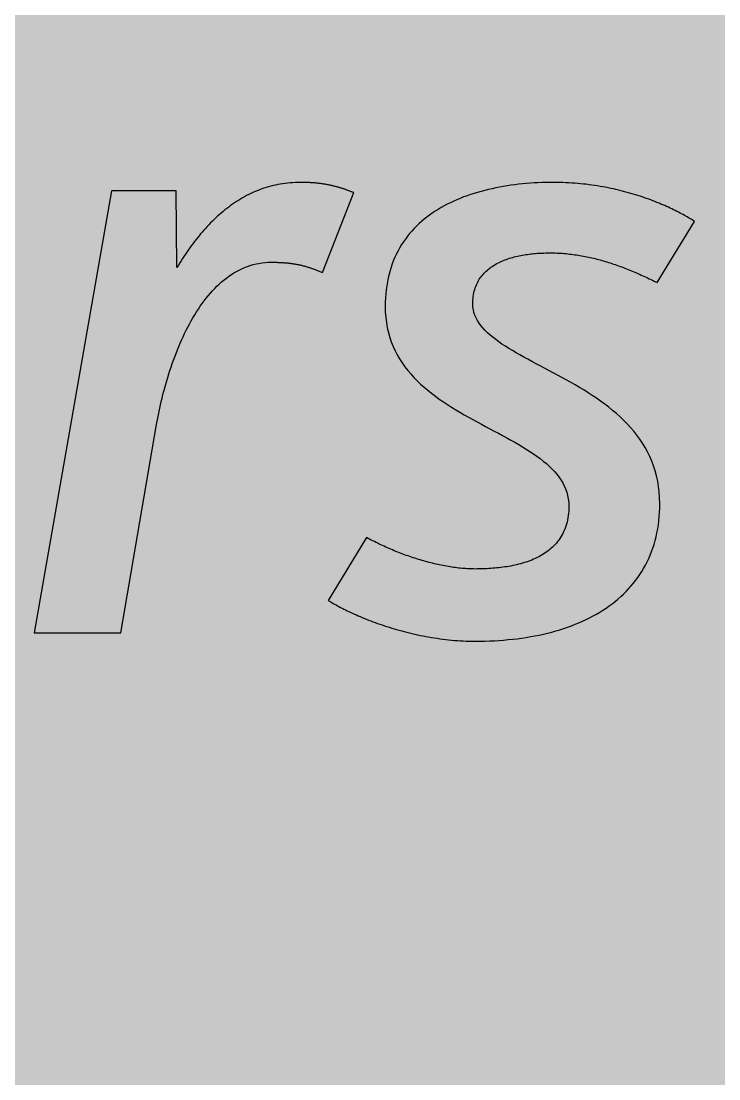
# Model space of a CAD drawing. Header units: millimetres. Extents: x 0 to 212, y 0 to 159.
# Drawn here: x 136.41 to 165.36, y 89.13 to 133.04 of the extents above; entities that cross this region are included whole.
import ezdxf

# ---------------------------------------------------------------- set-up
doc = ezdxf.new("R2010")
doc.units = ezdxf.units.MM

msp = doc.modelspace()

# ---------------------------------------------------------------- hatches: boundary and pattern name
for color, points in [(254, [(14.1633, 0.0536), (13.9878, 0.0533), (13.8125, 0.0559), (13.6373, 0.061), (13.462, 0.0686), (13.2893, 0.0787), (13.114, 0.0914), (12.9413, 0.1041), (12.7686, 0.1219), (12.5959, 0.1397), (12.4231, 0.16), (12.2504, 0.1829), (12.0777, 0.2057), (11.9075, 0.2337), (11.7373, 0.2616), (11.5672, 0.2921), (11.397, 0.3251), (11.2268, 0.3607), (11.0592, 0.3988), (10.8915, 0.4369), (10.7239, 0.4775), (10.5562, 0.5207), (10.3886, 0.5664), (10.2235, 0.6121), (10.0584, 0.6629), (9.8933, 0.7137), (9.7307, 0.7671), (9.5682, 0.8204), (9.4056, 0.8788), (9.2431, 0.9373), (9.083, 0.9982), (8.923, 1.0617), (8.763, 1.1252), (8.6055, 1.1938), (8.4455, 1.2624), (8.2906, 1.331), (8.1331, 1.4046), (7.9781, 1.4783), (7.8232, 1.5545), (7.6708, 1.6332), (7.5184, 1.7145), (7.366, 1.7958), (7.2161, 1.8796), (7.0663, 1.966), (6.919, 2.0523), (6.7716, 2.1438), (6.6243, 2.2352), (6.4795, 2.3266), (6.3348, 2.4232), (6.19, 2.5197), (6.0477, 2.6187), (5.908, 2.7178), (5.7683, 2.8194), (5.6286, 2.9235), (5.4915, 3.0302), (5.3543, 3.1369), (5.2197, 3.2461), (5.0851, 3.3579), (4.953, 3.4722), (4.8209, 3.5865), (4.6914, 3.7033), (4.5644, 3.8202), (4.4348, 3.9395), (4.3104, 4.0615), (4.1859, 4.1859), (4.0615, 4.3104), (3.9395, 4.4348), (3.8202, 4.5618), (3.7033, 4.6914), (3.5865, 4.8209), (3.4722, 4.953), (3.3579, 5.0851), (3.2487, 5.2197), (3.1369, 5.3543), (3.0302, 5.4915), (2.9235, 5.6286), (2.8194, 5.7683), (2.7178, 5.908), (2.6187, 6.0477), (2.5197, 6.19), (2.4232, 6.3348), (2.3266, 6.477), (2.2352, 6.6243), (2.1438, 6.7691), (2.0523, 6.919), (1.966, 7.0663), (1.8796, 7.2161), (1.7958, 7.366), (1.7145, 7.5184), (1.6332, 7.6708), (1.5545, 7.8232), (1.4783, 7.9781), (1.4046, 8.1331), (1.331, 8.2906), (1.2598, 8.4455), (1.1913, 8.603), (1.1252, 8.763), (1.0592, 8.923), (0.9982, 9.083), (0.9373, 9.2431), (0.8763, 9.4056), (0.8204, 9.5682), (0.7645, 9.7307), (0.7112, 9.8933), (0.6604, 10.0584), (0.6121, 10.2235), (0.5639, 10.3911), (0.5207, 10.5562), (0.4775, 10.7239), (0.4343, 10.8915), (0.3962, 11.0592), (0.3607, 11.2268), (0.3251, 11.397), (0.2921, 11.5672), (0.2616, 11.7373), (0.2311, 11.9075), (0.2057, 12.0802), (0.1803, 12.2504), (0.1575, 12.4231), (0.1372, 12.5959), (0.1194, 12.7686), (0.1041, 12.9413), (0.0889, 13.1166), (0.0787, 13.2893), (0.0686, 13.4645), (0.061, 13.6373), (0.0559, 13.8125), (0.0508, 13.9878), (0.0508, 14.163), (0.0522, 144.6925), (0.0508, 144.8664), (0.0559, 145.0416), (0.061, 145.2169), (0.0686, 145.3896), (0.0787, 145.5649), (0.0889, 145.7376), (0.1041, 145.9128), (0.1194, 146.0856), (0.1372, 146.2583), (0.1575, 146.431), (0.1803, 146.6037), (0.2057, 146.7739), (0.2311, 146.9466), (0.2616, 147.1168), (0.2921, 147.287), (0.3251, 147.4572), (0.3607, 147.6248), (0.3962, 147.795), (0.4343, 147.9626), (0.4775, 148.1303), (0.5207, 148.2979), (0.5639, 148.463), (0.6121, 148.6281), (0.6604, 148.7932), (0.7112, 148.9583), (0.7645, 149.1234), (0.8204, 149.286), (0.8763, 149.4485), (0.9373, 149.6111), (0.9982, 149.7711), (1.0592, 149.9311), (1.1252, 150.0911), (1.1913, 150.2486), (1.2598, 150.4061), (1.331, 150.5636), (1.4046, 150.7185), (1.4783, 150.876), (1.5545, 151.0284), (1.6332, 151.1833), (1.7145, 151.3357), (1.7958, 151.4856), (1.8796, 151.638), (1.966, 151.7879), (2.0523, 151.9352), (2.1438, 152.0825), (2.2352, 152.2298), (2.3266, 152.3746), (2.4232, 152.5194), (2.5197, 152.6616), (2.6187, 152.8039), (2.7178, 152.9461), (2.8194, 153.0858), (2.9235, 153.2255), (3.0302, 153.3627), (3.1369, 153.4973), (3.2487, 153.6344), (3.3579, 153.7665), (3.4722, 153.8986), (3.5865, 154.0307), (3.7033, 154.1602), (3.8202, 154.2898), (3.9395, 154.4168), (4.0615, 154.5438), (4.1859, 154.6682), (4.3104, 154.7901), (4.4348, 154.9121), (4.5644, 155.034), (4.6914, 155.1508), (4.8209, 155.2677), (4.953, 155.382), (5.0851, 155.4937), (5.2197, 155.6055), (5.3543, 155.7147), (5.4915, 155.8239), (5.6286, 155.9281), (5.7683, 156.0322), (5.908, 156.1338), (6.0477, 156.2354), (6.19, 156.3345), (6.3348, 156.431), (6.4795, 156.525), (6.6243, 156.6189), (6.7716, 156.7104), (6.919, 156.7993), (7.0663, 156.8882), (7.2161, 156.9745), (7.366, 157.0584), (7.5184, 157.1396), (7.6708, 157.2209), (7.8232, 157.2971), (7.9781, 157.3733), (8.1331, 157.4495), (8.2906, 157.5206), (8.4455, 157.5918), (8.6055, 157.6603), (8.763, 157.7289), (8.923, 157.7924), (9.083, 157.8559), (9.2431, 157.9169), (9.4056, 157.9753), (9.5682, 158.0337), (9.7307, 158.0871), (9.8933, 158.1404), (10.0584, 158.1912), (10.2235, 158.242), (10.3886, 158.2877), (10.5562, 158.3334), (10.7239, 158.3766), (10.8915, 158.4173), (11.0592, 158.4579), (11.2268, 158.4935), (11.397, 158.529), (11.5672, 158.562), (11.7373, 158.5925), (11.9075, 158.6205), (12.0777, 158.6484), (12.2504, 158.6713), (12.4231, 158.6941), (12.5959, 158.7144), (12.7686, 158.7322), (12.9413, 158.75), (13.114, 158.7627), (13.2893, 158.7754), (13.462, 158.7856), (13.6373, 158.7932), (13.8125, 158.7983), (13.9878, 158.8008), (14.163, 158.8033), (197.6078, 158.8036), (197.7822, 158.8008), (197.9574, 158.7983), (198.1327, 158.7932), (198.3054, 158.7856), (198.4807, 158.7754), (198.6534, 158.7627), (198.8287, 158.75), (199.0014, 158.7322), (199.1741, 158.7144), (199.3468, 158.6941), (199.5195, 158.6713), (199.6897, 158.6484), (199.8624, 158.6205), (200.0326, 158.5925), (200.2028, 158.562), (200.373, 158.529), (200.5432, 158.4935), (200.7108, 158.4579), (200.8784, 158.4173), (201.0461, 158.3766), (201.2137, 158.3334), (201.3788, 158.2877), (201.5465, 158.242), (201.7116, 158.1912), (201.8767, 158.1404), (202.0392, 158.0871), (202.2018, 158.0337), (202.3643, 157.9753), (202.5269, 157.9169), (202.6869, 157.8559), (202.8469, 157.7924), (203.007, 157.7289), (203.167, 157.6603), (203.3245, 157.5918), (203.4794, 157.5206), (203.6369, 157.4495), (203.7918, 157.3733), (203.9468, 157.2971), (204.0992, 157.2209), (204.2516, 157.1396), (204.404, 157.0584), (204.5538, 156.9745), (204.7037, 156.8882), (204.8535, 156.7993), (205.0009, 156.7104), (205.1456, 156.6189), (205.293, 156.525), (205.4352, 156.431), (205.58, 156.3345), (205.7222, 156.2354), (205.8619, 156.1338), (206.0016, 156.0322), (206.1413, 155.9281), (206.2785, 155.8239), (206.4156, 155.7147), (206.5503, 155.6055), (206.6849, 155.4937), (206.817, 155.382), (206.949, 155.2677), (207.0786, 155.1508), (207.2081, 155.034), (207.3351, 154.9121), (207.4596, 154.7901), (207.584, 154.6682), (207.7085, 154.5438), (207.8304, 154.4168), (207.9498, 154.2898), (208.0666, 154.1602), (208.1835, 154.0307), (208.2978, 153.8986), (208.4121, 153.7665), (208.5238, 153.6344), (208.6331, 153.4973), (208.7397, 153.3627), (208.8464, 153.2255), (208.9506, 153.0858), (209.0522, 152.9461), (209.1512, 152.8039), (209.2503, 152.6616), (209.3468, 152.5194), (209.4433, 152.3746), (209.5348, 152.2298), (209.6262, 152.0825), (209.7176, 151.9352), (209.804, 151.7879), (209.8904, 151.638), (209.9742, 151.4856), (210.0555, 151.3357), (210.1367, 151.1833), (210.2155, 151.0284), (210.2917, 150.876), (210.3653, 150.7185), (210.439, 150.5636), (210.5076, 150.4061), (210.5762, 150.2486), (210.6447, 150.0911), (210.7082, 149.9311), (210.7717, 149.7711), (210.8327, 149.6111), (210.8911, 149.4485), (210.9495, 149.286), (211.0029, 149.1234), (211.0562, 148.9583), (211.107, 148.7932), (211.1578, 148.6281), (211.2035, 148.463), (211.2493, 148.2979), (211.2924, 148.1303), (211.3331, 147.9626), (211.3712, 147.795), (211.4093, 147.6248), (211.4448, 147.4572), (211.4779, 147.287), (211.5083, 147.1168), (211.5363, 146.9466), (211.5642, 146.7739), (211.5871, 146.6037), (211.6099, 146.431), (211.6303, 146.2583), (211.648, 146.0856), (211.6658, 145.9128), (211.6785, 145.7376), (211.6912, 145.5649), (211.7014, 145.3896), (211.709, 145.2169), (211.7141, 145.0416), (211.7166, 144.8664), (211.7166, 144.6911), (211.7189, 14.1647), (211.7166, 13.9878), (211.7141, 13.8125), (211.709, 13.6373), (211.7014, 13.4645), (211.6912, 13.2893), (211.6785, 13.1166), (211.6658, 12.9413), (211.648, 12.7686), (211.6303, 12.5959), (211.6099, 12.4231), (211.5871, 12.2504), (211.5642, 12.0802), (211.5363, 11.9075), (211.5083, 11.7373), (211.4779, 11.5672), (211.4448, 11.397), (211.4093, 11.2268), (211.3712, 11.0592), (211.3331, 10.8915), (211.2924, 10.7239), (211.2493, 10.5562), (211.2035, 10.3911), (211.1578, 10.2235), (211.107, 10.0584), (211.0562, 9.8933), (211.0029, 9.7307), (210.9495, 9.5682), (210.8911, 9.4056), (210.8327, 9.2431), (210.7717, 9.083), (210.7082, 8.923), (210.6447, 8.763), (210.5762, 8.603), (210.5076, 8.4455), (210.439, 8.2906), (210.3653, 8.1331), (210.2917, 7.9781), (210.2155, 7.8232), (210.1367, 7.6708), (210.0555, 7.5184), (209.9742, 7.366), (209.8904, 7.2161), (209.804, 7.0663), (209.7176, 6.919), (209.6262, 6.7691), (209.5348, 6.6243), (209.4433, 6.477), (209.3468, 6.3348), (209.2503, 6.19), (209.1512, 6.0477), (209.0522, 5.908), (208.9506, 5.7683), (208.8464, 5.6286), (208.7397, 5.4915), (208.6331, 5.3543), (208.5238, 5.2197), (208.4121, 5.0851), (208.2978, 4.953), (208.1835, 4.8209), (208.0666, 4.6914), (207.9498, 4.5618), (207.8304, 4.4348), (207.7085, 4.3104), (207.584, 4.1859), (207.4596, 4.0615), (207.3351, 3.9395), (207.2081, 3.8202), (207.0786, 3.7033), (206.949, 3.5865), (206.817, 3.4722), (206.6849, 3.3579), (206.5503, 3.2461), (206.4156, 3.1369), (206.2785, 3.0302), (206.1413, 2.9235), (206.0016, 2.8194), (205.8619, 2.7178), (205.7222, 2.6187), (205.58, 2.5197), (205.4352, 2.4232), (205.293, 2.3266), (205.1456, 2.2352), (205.0009, 2.1438), (204.8535, 2.0523), (204.7037, 1.966), (204.5538, 1.8796), (204.404, 1.7958), (204.2516, 1.7145), (204.0992, 1.6332), (203.9468, 1.5545), (203.7918, 1.4783), (203.6369, 1.4046), (203.4794, 1.331), (203.3245, 1.2624), (203.167, 1.1938), (203.007, 1.1252), (202.8469, 1.0617), (202.6869, 0.9982), (202.5269, 0.9373), (202.3643, 0.8788), (202.2018, 0.8204), (202.0392, 0.7671), (201.8767, 0.7137), (201.7116, 0.6629), (201.5465, 0.6121), (201.3788, 0.5664), (201.2137, 0.5207), (201.0461, 0.4775), (200.8784, 0.4369), (200.7108, 0.3988), (200.5432, 0.3607), (200.373, 0.3251), (200.2028, 0.2921), (200.0326, 0.2616), (199.8624, 0.2337), (199.6897, 0.2057), (199.5195, 0.1829), (199.3468, 0.16), (199.1741, 0.1397), (199.0014, 0.1219), (198.8287, 0.1041), (198.6534, 0.0914), (198.4807, 0.0787), (198.3054, 0.0686), (198.1327, 0.061), (197.9574, 0.0559), (197.7822, 0.0533), (197.6069, 0.0533)]), (59, [(146.7915, 123.0309), (146.8298, 123.03), (146.8679, 123.03), (146.906, 123.03), (146.9441, 123.0274), (146.9822, 123.0274), (147.0203, 123.0274), (147.0584, 123.0249), (147.0939, 123.0249), (147.1295, 123.0224), (147.1651, 123.0224), (147.2006, 123.0198), (147.2362, 123.0173), (147.2717, 123.0147), (147.3048, 123.0122), (147.3403, 123.0097), (147.3733, 123.0071), (147.4064, 123.0046), (147.4394, 123.002), (147.4749, 122.9995), (147.508, 122.9944), (147.5384, 122.9919), (147.5715, 122.9868), (147.6045, 122.9843), (147.6375, 122.9792), (147.668, 122.9741), (147.701, 122.969), (147.7315, 122.9639), (147.762, 122.9589), (147.795, 122.9538), (147.8255, 122.9487), (147.8559, 122.9436), (147.889, 122.936), (147.9194, 122.9309), (147.9499, 122.9233), (147.9804, 122.9182), (148.0109, 122.9106), (148.0414, 122.903), (148.0718, 122.8954), (148.1049, 122.8877), (148.1353, 122.8801), (148.1658, 122.8725), (148.1963, 122.8623), (148.2268, 122.8547), (148.2573, 122.8446), (148.2877, 122.8369), (148.3208, 122.8268), (148.3512, 122.8166), (148.3817, 122.8065), (148.4147, 122.7963), (148.4452, 122.7861), (148.4757, 122.7734), (148.5087, 122.7633), (148.5417, 122.7531), (148.5722, 122.7404), (148.6052, 122.7277), (148.6383, 122.715), (148.6713, 122.7023), (148.7043, 122.6896), (148.7373, 122.6769), (148.7703, 122.6642), (148.8034, 122.649), (148.8389, 122.6363), (148.8719, 122.621), (148.9075, 122.6058), (150.2131, 125.9233), (150.1851, 125.9332), (150.1597, 125.9408), (150.1318, 125.951), (150.1064, 125.9611), (150.0784, 125.9713), (150.053, 125.9815), (150.0251, 125.9916), (149.9997, 126.0018), (149.9718, 126.0119), (149.9438, 126.0196), (149.9184, 126.0297), (149.8905, 126.0399), (149.8625, 126.05), (149.8346, 126.0602), (149.8067, 126.0678), (149.7813, 126.078), (149.7508, 126.0881), (149.7228, 126.0958), (149.6949, 126.1059), (149.667, 126.1135), (149.6365, 126.1237), (149.6085, 126.1313), (149.5781, 126.1415), (149.5476, 126.1491), (149.5196, 126.1567), (149.4892, 126.1669), (149.4587, 126.1745), (149.4257, 126.1821), (149.3952, 126.1897), (149.3622, 126.1974), (149.3317, 126.205), (149.2987, 126.2126), (149.2656, 126.2202), (149.2326, 126.2278), (149.1996, 126.2355), (149.164, 126.2405), (149.131, 126.2482), (149.0955, 126.2558), (149.0599, 126.2609), (149.0243, 126.2685), (148.9888, 126.2736), (148.9507, 126.2786), (148.9126, 126.2837), (148.8745, 126.2888), (148.8364, 126.2939), (148.7983, 126.299), (148.7576, 126.304), (148.7195, 126.3091), (148.6789, 126.3142), (148.6357, 126.3167), (148.5951, 126.3218), (148.5519, 126.3244), (148.5087, 126.3269), (148.4655, 126.332), (148.4198, 126.3345), (148.3766, 126.3371), (148.3309, 126.3371), (148.2827, 126.3396), (148.2369, 126.3421), (148.1887, 126.3421), (148.1404, 126.3447), (148.0896, 126.3447), (148.0388, 126.3447), (147.988, 126.3447), (147.8813, 126.3447), (147.7772, 126.3396), (147.6705, 126.3345), (147.5664, 126.3269), (147.4648, 126.3167), (147.3606, 126.3066), (147.259, 126.2913), (147.16, 126.2761), (147.0609, 126.2558), (146.9619, 126.2355), (146.8653, 126.2126), (146.7688, 126.1897), (146.6723, 126.1618), (146.5783, 126.1339), (146.4843, 126.1034), (146.3904, 126.0729), (146.2989, 126.0373), (146.2075, 126.0018), (146.1186, 125.9637), (146.0271, 125.9256), (145.9382, 125.8849), (145.8519, 125.8418), (145.7655, 125.796), (145.6792, 125.7503), (145.5928, 125.7021), (145.509, 125.6538), (145.4252, 125.6005), (145.3439, 125.5497), (145.2626, 125.4938), (145.1813, 125.4379), (145.1, 125.382), (145.0213, 125.3236), (144.9426, 125.2626), (144.8638, 125.2017), (144.7876, 125.1382), (144.7114, 125.0721), (144.6352, 125.0086), (144.5616, 124.9401), (144.4879, 124.8715), (144.4142, 124.8029), (144.3431, 124.7318), (144.2695, 124.6607), (144.1983, 124.587), (144.1298, 124.5108), (144.0612, 124.4371), (143.9926, 124.3584), (143.924, 124.2822), (143.8554, 124.2035), (143.7894, 124.1222), (143.7234, 124.0434), (143.6599, 123.9596), (143.5938, 123.8783), (143.5303, 123.7945), (143.4668, 123.7082), (143.4059, 123.6243), (143.3449, 123.538), (143.2814, 123.4491), (143.223, 123.3627), (143.162, 123.2738), (143.1036, 123.1849), (143.0452, 123.0935), (142.9868, 123.002), (142.9309, 122.9106), (142.875, 122.8192), (142.839, 125.9939), (140.159, 125.9939), (136.948, 107.6508), (140.546, 107.6508), (142.029, 116.2939), (142.052, 116.426), (142.0774, 116.5606), (142.1028, 116.6952), (142.1308, 116.8324), (142.1613, 116.9721), (142.1917, 117.1118), (142.2248, 117.2515), (142.2578, 117.3912), (142.2933, 117.5334), (142.3314, 117.6757), (142.3695, 117.8204), (142.4076, 117.9627), (142.4508, 118.1049), (142.494, 118.2497), (142.5372, 118.3919), (142.5829, 118.5367), (142.6312, 118.679), (142.6794, 118.8212), (142.7302, 118.9634), (142.7836, 119.1057), (142.8369, 119.2479), (142.8928, 119.3876), (142.9487, 119.5273), (143.0071, 119.6645), (143.068, 119.8016), (143.129, 119.9363), (143.1925, 120.0709), (143.2585, 120.2055), (143.3246, 120.335), (143.3932, 120.4646), (143.4643, 120.5941), (143.5354, 120.7186), (143.6091, 120.843), (143.6853, 120.965), (143.7615, 121.0843), (143.8402, 121.2012), (143.9215, 121.3155), (144.0028, 121.4272), (144.0866, 121.5365), (144.1729, 121.6431), (144.2618, 121.7447), (144.3507, 121.8463), (144.4422, 121.9429), (144.5336, 122.0343), (144.6301, 122.1257), (144.7267, 122.2121), (144.8257, 122.2959), (144.9248, 122.3747), (145.0264, 122.4483), (145.1305, 122.5194), (145.2372, 122.588), (145.3439, 122.649), (145.4556, 122.7074), (145.5674, 122.7607), (145.6792, 122.8115), (145.796, 122.8547), (145.9128, 122.8954), (146.0322, 122.9309), (146.1541, 122.9614), (146.2761, 122.9843), (146.4031, 123.0046), (146.5301, 123.0173), (146.6596, 123.0274), (146.7891, 123.03)]), (59, [(155.2582, 107.2981), (155.4556, 107.2972), (155.6537, 107.3023), (155.8519, 107.3074), (156.0474, 107.3175), (156.2405, 107.3302), (156.431, 107.3429), (156.6215, 107.3607), (156.812, 107.381), (156.9974, 107.4014), (157.1828, 107.4268), (157.3657, 107.4547), (157.5486, 107.4852), (157.7264, 107.5182), (157.9042, 107.5538), (158.0794, 107.5919), (158.2522, 107.635), (158.4249, 107.6782), (158.5925, 107.7239), (158.7602, 107.7747), (158.9227, 107.8255), (159.0853, 107.8814), (159.2428, 107.9398), (159.4002, 108.0008), (159.5552, 108.0643), (159.705, 108.1303), (159.8549, 108.1989), (159.9997, 108.27), (160.1419, 108.3462), (160.2816, 108.4224), (160.4188, 108.5037), (160.5534, 108.5875), (160.6855, 108.6714), (160.8125, 108.7628), (160.9369, 108.8542), (161.0589, 108.9482), (161.1757, 109.0473), (161.2925, 109.1463), (161.4018, 109.2505), (161.511, 109.3572), (161.6151, 109.4664), (161.7167, 109.5807), (161.8132, 109.695), (161.9072, 109.8144), (161.9961, 109.9363), (162.0825, 110.0607), (162.1638, 110.1877), (162.2425, 110.3173), (162.3162, 110.4519), (162.3847, 110.5891), (162.4508, 110.7288), (162.5143, 110.871), (162.5702, 111.0158), (162.6235, 111.1656), (162.6743, 111.318), (162.7175, 111.473), (162.7581, 111.6305), (162.7937, 111.793), (162.8242, 111.9581), (162.8521, 112.1258), (162.8724, 112.2959), (162.8902, 112.4712), (162.9029, 112.6465), (162.9105, 112.8268), (162.9131, 113.0122), (162.9054, 113.2561), (162.8902, 113.4923), (162.8623, 113.7234), (162.8242, 113.9469), (162.7759, 114.1654), (162.72, 114.3762), (162.654, 114.5794), (162.5778, 114.7775), (162.494, 114.9706), (162.4025, 115.1585), (162.3035, 115.3389), (162.1968, 115.5141), (162.0825, 115.6843), (161.9606, 115.8519), (161.8336, 116.012), (161.6989, 116.1669), (161.5592, 116.3193), (161.4145, 116.4641), (161.2671, 116.6089), (161.1122, 116.746), (160.9522, 116.8806), (160.7922, 117.0102), (160.6245, 117.1397), (160.4569, 117.2616), (160.2842, 117.3836), (160.1089, 117.5004), (159.9336, 117.6147), (159.7558, 117.7265), (159.5755, 117.8357), (159.3952, 117.9424), (159.2123, 118.0465), (159.0319, 118.1481), (158.8491, 118.2497), (158.6687, 118.3488), (158.4884, 118.4453), (158.308, 118.5393), (158.1302, 118.6332), (157.9524, 118.7272), (157.7772, 118.8187), (157.607, 118.9101), (157.4368, 119.0015), (157.2717, 119.093), (157.1092, 119.1819), (156.9517, 119.2733), (156.7967, 119.3622), (156.6469, 119.4537), (156.5021, 119.5426), (156.3624, 119.634), (156.2303, 119.7254), (156.1033, 119.8194), (155.9814, 119.9134), (155.8671, 120.0074), (155.7604, 120.1039), (155.6588, 120.203), (155.5674, 120.302), (155.4836, 120.4036), (155.4099, 120.5052), (155.3439, 120.6119), (155.2854, 120.7211), (155.2372, 120.8303), (155.1991, 120.9446), (155.1737, 121.0589), (155.1559, 121.1783), (155.1508, 121.3028), (155.1508, 121.3841), (155.1559, 121.4628), (155.1635, 121.5415), (155.1711, 121.6152), (155.1838, 121.6889), (155.1965, 121.7625), (155.2143, 121.8311), (155.2321, 121.8997), (155.2524, 121.9657), (155.2753, 122.0292), (155.3007, 122.0927), (155.3286, 122.1511), (155.3591, 122.2096), (155.3896, 122.268), (155.4226, 122.3239), (155.4582, 122.3772), (155.4963, 122.428), (155.5344, 122.4788), (155.575, 122.5271), (155.6182, 122.5753), (155.6614, 122.6185), (155.7071, 122.6642), (155.7553, 122.7049), (155.8036, 122.7455), (155.8544, 122.7861), (155.9052, 122.8242), (155.9585, 122.8598), (156.0119, 122.8954), (156.0678, 122.9284), (156.1236, 122.9614), (156.1821, 122.9919), (156.2405, 123.0224), (156.2989, 123.0503), (156.3599, 123.0757), (156.4208, 123.1036), (156.4843, 123.1265), (156.5478, 123.1494), (156.6113, 123.1722), (156.6748, 123.1951), (156.7409, 123.2129), (156.8069, 123.2332), (156.8729, 123.251), (156.939, 123.2662), (157.0076, 123.284), (157.0736, 123.2967), (157.1422, 123.3119), (157.2108, 123.3246), (157.2793, 123.3348), (157.3479, 123.3475), (157.4165, 123.3576), (157.4851, 123.3653), (157.5537, 123.3754), (157.6222, 123.3805), (157.6908, 123.3881), (157.7594, 123.3957), (157.828, 123.4008), (157.894, 123.4034), (157.9626, 123.4084), (158.0312, 123.411), (158.0972, 123.4135), (158.1633, 123.4161), (158.2293, 123.4161), (158.2953, 123.4186), (158.3588, 123.4186), (158.435, 123.4186), (158.5087, 123.4161), (158.5824, 123.4161), (158.656, 123.4135), (158.7297, 123.4084), (158.8033, 123.4059), (158.877, 123.4008), (158.9481, 123.3932), (159.0218, 123.3881), (159.0954, 123.3805), (159.1666, 123.3729), (159.2377, 123.3653), (159.3113, 123.3551), (159.3825, 123.3449), (159.4536, 123.3348), (159.5247, 123.3246), (159.5984, 123.3119), (159.6695, 123.3018), (159.7406, 123.2865), (159.8092, 123.2738), (159.8803, 123.2611), (159.9514, 123.2459), (160.0225, 123.2306), (160.0911, 123.2129), (160.1622, 123.1976), (160.2334, 123.1798), (160.3019, 123.1621), (160.3705, 123.1443), (160.4416, 123.1265), (160.5102, 123.1062), (160.5788, 123.0859), (160.6499, 123.0655), (160.7185, 123.0452), (160.7871, 123.0224), (160.8557, 123.002), (160.9242, 122.9792), (160.9928, 122.9563), (161.0614, 122.9335), (161.13, 122.9081), (161.1986, 122.8852), (161.2646, 122.8598), (161.3332, 122.8344), (161.4018, 122.809), (161.4678, 122.7836), (161.5364, 122.7557), (161.605, 122.7303), (161.671, 122.7023), (161.7396, 122.6744), (161.8056, 122.6464), (161.8742, 122.6185), (161.9402, 122.588), (162.0063, 122.5601), (162.0749, 122.5296), (162.1409, 122.4991), (162.2069, 122.4686), (162.2755, 122.4382), (162.3416, 122.4077), (162.4076, 122.3772), (162.4736, 122.3467), (162.5397, 122.3137), (162.6057, 122.2807), (162.6743, 122.2502), (162.7403, 122.2172), (162.8064, 122.1842), (164.3585, 124.7246), (164.3101, 124.7521), (164.2618, 124.7851), (164.211, 124.8156), (164.1602, 124.8461), (164.1043, 124.8791), (164.051, 124.9096), (163.9926, 124.9426), (163.9341, 124.9756), (163.8757, 125.0086), (163.8148, 125.0417), (163.7513, 125.0747), (163.6852, 125.1077), (163.6192, 125.1433), (163.5531, 125.1763), (163.4846, 125.2118), (163.4134, 125.2449), (163.3423, 125.2779), (163.2687, 125.3134), (163.1925, 125.3465), (163.1163, 125.382), (163.0375, 125.415), (162.9588, 125.4481), (162.88, 125.4811), (162.7962, 125.5166), (162.7124, 125.5497), (162.6286, 125.5827), (162.5422, 125.6157), (162.4559, 125.6462), (162.367, 125.6792), (162.2755, 125.7097), (162.1841, 125.7427), (162.0926, 125.7732), (161.9987, 125.8037), (161.9021, 125.8316), (161.8056, 125.8621), (161.7091, 125.89), (161.6075, 125.918), (161.5084, 125.9459), (161.4068, 125.9738), (161.3052, 125.9992), (161.2011, 126.0246), (161.0944, 126.05), (160.9877, 126.0729), (160.8811, 126.0983), (160.7718, 126.1186), (160.6626, 126.1415), (160.5509, 126.1618), (160.4391, 126.1821), (160.3273, 126.1999), (160.2105, 126.2177), (160.0962, 126.2355), (159.9794, 126.2507), (159.8625, 126.2659), (159.7431, 126.2786), (159.6238, 126.2913), (159.5044, 126.3015), (159.3825, 126.3117), (159.258, 126.3193), (159.1361, 126.3269), (159.0116, 126.3345), (158.8846, 126.3396), (158.7576, 126.3421), (158.6306, 126.3447), (158.5011, 126.3447), (158.3411, 126.3447), (158.1785, 126.3421), (158.0159, 126.3371), (157.8534, 126.3294), (157.6934, 126.3218), (157.5308, 126.3117), (157.3708, 126.299), (157.2082, 126.2837), (157.0482, 126.2659), (156.8907, 126.2482), (156.7307, 126.2253), (156.5732, 126.2024), (156.4157, 126.177), (156.2608, 126.1491), (156.1059, 126.1186), (155.9509, 126.0856), (155.7985, 126.0526), (155.6487, 126.0145), (155.4988, 125.9738), (155.3489, 125.9332), (155.2042, 125.8875), (155.0568, 125.8418), (154.9146, 125.791), (154.7724, 125.7402), (154.6327, 125.6843), (154.4955, 125.6259), (154.3583, 125.5674), (154.2263, 125.5039), (154.0942, 125.4379), (153.9646, 125.3693), (153.8376, 125.3007), (153.7132, 125.2245), (153.5913, 125.1483), (153.4719, 125.0696), (153.355, 124.9883), (153.2407, 124.902), (153.129, 124.8131), (153.0223, 124.7216), (152.9182, 124.6276), (152.8166, 124.5311), (152.7175, 124.4295), (152.621, 124.3254), (152.5295, 124.2187), (152.4406, 124.1095), (152.3543, 123.9952), (152.273, 123.8809), (152.1968, 123.7615), (152.1231, 123.637), (152.052, 123.51), (151.986, 123.3805), (151.9225, 123.2484), (151.8641, 123.1113), (151.8107, 122.9716), (151.7625, 122.8293), (151.7167, 122.682), (151.6761, 122.5321), (151.638, 122.3772), (151.6075, 122.2197), (151.5796, 122.0572), (151.5567, 121.8921), (151.5389, 121.7244), (151.5262, 121.5517), (151.5186, 121.3764), (151.5161, 121.1961), (151.5212, 120.965), (151.5389, 120.7414), (151.5643, 120.523), (151.6024, 120.3122), (151.6482, 120.109), (151.704, 119.9109), (151.7701, 119.7204), (151.8437, 119.5349), (151.9276, 119.3571), (152.0165, 119.1819), (152.1155, 119.0142), (152.2197, 118.8517), (152.3314, 118.6942), (152.4508, 118.5418), (152.5753, 118.3919), (152.7073, 118.2472), (152.8445, 118.11), (152.9867, 117.9728), (153.1341, 117.8408), (153.2839, 117.7138), (153.4389, 117.5893), (153.5989, 117.4699), (153.7614, 117.3505), (153.9291, 117.2362), (154.0967, 117.1245), (154.2669, 117.0153), (154.4422, 116.9086), (154.6174, 116.8044), (154.7927, 116.7003), (154.9705, 116.5987), (155.1483, 116.4996), (155.3261, 116.4031), (155.5064, 116.3066), (155.6842, 116.2101), (155.862, 116.1161), (156.0373, 116.0221), (156.2125, 115.9281), (156.3853, 115.8367), (156.558, 115.7427), (156.7256, 115.6487), (156.8933, 115.5573), (157.0558, 115.4633), (157.2133, 115.3693), (157.3708, 115.2728), (157.5206, 115.1763), (157.668, 115.0798), (157.8102, 114.9807), (157.9474, 114.8817), (158.0769, 114.7775), (158.2039, 114.6734), (158.3207, 114.5692), (158.435, 114.46), (158.5392, 114.3483), (158.6382, 114.234), (158.7271, 114.1171), (158.811, 113.9977), (158.8846, 113.8758), (158.9481, 113.7488), (159.004, 113.6193), (159.0523, 113.4847), (159.0878, 113.345), (159.1158, 113.2027), (159.131, 113.0579), (159.1386, 112.9055), (159.1361, 112.8014), (159.131, 112.7023), (159.1234, 112.6058), (159.1132, 112.5093), (159.098, 112.4179), (159.0802, 112.3264), (159.0624, 112.2401), (159.0396, 112.1537), (159.0142, 112.0724), (158.9862, 111.9911), (158.9557, 111.9149), (158.9202, 111.8387), (158.8846, 111.7651), (158.8465, 111.694), (158.8059, 111.6254), (158.7652, 111.5593), (158.7195, 111.4958), (158.6713, 111.4323), (158.623, 111.3739), (158.5722, 111.3155), (158.5189, 111.2596), (158.463, 111.2037), (158.4046, 111.1529), (158.3461, 111.1021), (158.2852, 111.0539), (158.2242, 111.0082), (158.1607, 110.9624), (158.0947, 110.9218), (158.0286, 110.8786), (157.9601, 110.8405), (157.8889, 110.8024), (157.8178, 110.7669), (157.7467, 110.7313), (157.673, 110.7008), (157.5994, 110.6678), (157.5232, 110.6399), (157.447, 110.6119), (157.3708, 110.584), (157.292, 110.5586), (157.2133, 110.5357), (157.1346, 110.5129), (157.0533, 110.4925), (156.972, 110.4722), (156.8907, 110.4519), (156.8094, 110.4367), (156.7282, 110.4189), (156.6443, 110.4036), (156.5631, 110.3909), (156.4792, 110.3782), (156.398, 110.3655), (156.3141, 110.3554), (156.2303, 110.3452), (156.1465, 110.3376), (156.0652, 110.33), (155.9814, 110.3224), (155.9001, 110.3173), (155.8163, 110.3122), (155.735, 110.3071), (155.6537, 110.302), (155.5725, 110.2995), (155.4937, 110.297), (155.415, 110.297), (155.3362, 110.297), (155.2575, 110.2944), (155.1889, 110.297), (155.1203, 110.297), (155.0518, 110.2995), (154.9832, 110.302), (154.9146, 110.3046), (154.8435, 110.3097), (154.7749, 110.3147), (154.7038, 110.3198), (154.6327, 110.3274), (154.5615, 110.3351), (154.493, 110.3427), (154.4218, 110.3528), (154.3482, 110.363), (154.2771, 110.3732), (154.2059, 110.3833), (154.1348, 110.396), (154.0612, 110.4062), (153.99, 110.4214), (153.9189, 110.4341), (153.8453, 110.4494), (153.7716, 110.4646), (153.7005, 110.4798), (153.6268, 110.4951), (153.5557, 110.5129), (153.482, 110.5306), (153.4084, 110.5484), (153.3373, 110.5662), (153.2636, 110.5865), (153.1899, 110.6068), (153.1188, 110.6272), (153.0452, 110.6475), (152.9715, 110.6703), (152.9004, 110.6932), (152.8267, 110.7135), (152.7531, 110.7389), (152.6819, 110.7618), (152.6083, 110.7846), (152.5372, 110.81), (152.4635, 110.8354), (152.3924, 110.8608), (152.3213, 110.8888), (152.2501, 110.9142), (152.1765, 110.9421), (152.1054, 110.9701), (152.0342, 110.998), (151.9631, 111.0259), (151.8945, 111.0539), (151.8234, 111.0844), (151.7523, 111.1123), (151.6837, 111.1428), (151.6126, 111.1733), (151.544, 111.2037), (151.4754, 111.2368), (151.4069, 111.2672), (151.3383, 111.3003), (151.2697, 111.3307), (151.2037, 111.3638), (151.1351, 111.3968), (151.069, 111.4298), (151.003, 111.4628), (150.937, 111.4984), (150.8709, 111.5314), (150.8049, 111.567), (150.7414, 111.6), (149.1548, 108.99), (149.2021, 108.9584), (149.2529, 108.9279), (149.3063, 108.8974), (149.3622, 108.8644), (149.418, 108.8339), (149.4765, 108.8009), (149.5374, 108.7679), (149.5984, 108.7349), (149.6644, 108.6993), (149.7305, 108.6663), (149.7965, 108.6307), (149.8676, 108.5977), (149.9387, 108.5621), (150.0099, 108.5266), (150.0861, 108.4936), (150.1623, 108.458), (150.2385, 108.4224), (150.3197, 108.3869), (150.3985, 108.3513), (150.4823, 108.3158), (150.5661, 108.2802), (150.6525, 108.2446), (150.7388, 108.2091), (150.8277, 108.1761), (150.9166, 108.1405), (151.0081, 108.1049), (151.0995, 108.0719), (151.1935, 108.0364), (151.29, 108.0033), (151.3865, 107.9703), (151.4831, 107.9373), (151.5821, 107.9043), (151.6837, 107.8738), (151.7853, 107.8408), (151.8869, 107.8103), (151.9911, 107.7798), (152.0952, 107.7493), (152.2019, 107.7214), (152.3086, 107.6935), (152.4178, 107.6655), (152.527, 107.6376), (152.6362, 107.6122), (152.748, 107.5868), (152.8597, 107.5614), (152.9715, 107.5385), (153.0858, 107.5157), (153.2001, 107.4928), (153.3144, 107.4725), (153.4312, 107.4522), (153.5481, 107.4344), (153.6675, 107.4166), (153.7843, 107.3988), (153.9037, 107.3836), (154.0256, 107.3683), (154.145, 107.3556), (154.2669, 107.3429), (154.3888, 107.3328), (154.5107, 107.3226), (154.6352, 107.315), (154.7571, 107.3099), (154.8816, 107.3048), (155.006, 107.2998), (155.1305, 107.2972), (155.2575, 107.2972)])]:
    msp.add_hatch(color=color).paths.add_polyline_path(points)

# ---------------------------------------------------------------- linework, layer by layer
at = {"color": 59}
for points in [[(146.7915, 123.0309), (146.8298, 123.03), (146.8679, 123.03), (146.906, 123.03), (146.9441, 123.0274), (146.9822, 123.0274), (147.0203, 123.0274), (147.0584, 123.0249), (147.0939, 123.0249), (147.1295, 123.0224), (147.1651, 123.0224), (147.2006, 123.0198), (147.2362, 123.0173), (147.2717, 123.0147), (147.3048, 123.0122), (147.3403, 123.0097), (147.3733, 123.0071), (147.4064, 123.0046), (147.4394, 123.002), (147.4749, 122.9995), (147.508, 122.9944), (147.5384, 122.9919), (147.5715, 122.9868), (147.6045, 122.9843), (147.6375, 122.9792), (147.668, 122.9741), (147.701, 122.969), (147.7315, 122.9639), (147.762, 122.9589), (147.795, 122.9538), (147.8255, 122.9487), (147.8559, 122.9436), (147.889, 122.936), (147.9194, 122.9309), (147.9499, 122.9233), (147.9804, 122.9182), (148.0109, 122.9106), (148.0414, 122.903), (148.0718, 122.8954), (148.1049, 122.8877), (148.1353, 122.8801), (148.1658, 122.8725), (148.1963, 122.8623), (148.2268, 122.8547), (148.2573, 122.8446), (148.2877, 122.8369), (148.3208, 122.8268), (148.3512, 122.8166), (148.3817, 122.8065), (148.4147, 122.7963), (148.4452, 122.7861), (148.4757, 122.7734), (148.5087, 122.7633), (148.5417, 122.7531), (148.5722, 122.7404), (148.6052, 122.7277), (148.6383, 122.715), (148.6713, 122.7023), (148.7043, 122.6896), (148.7373, 122.6769), (148.7703, 122.6642), (148.8034, 122.649), (148.8389, 122.6363), (148.8719, 122.621), (148.9075, 122.6058), (150.2131, 125.9233), (150.1851, 125.9332), (150.1597, 125.9408), (150.1318, 125.951), (150.1064, 125.9611), (150.0784, 125.9713), (150.053, 125.9815), (150.0251, 125.9916), (149.9997, 126.0018), (149.9718, 126.0119), (149.9438, 126.0196), (149.9184, 126.0297), (149.8905, 126.0399), (149.8625, 126.05), (149.8346, 126.0602), (149.8067, 126.0678), (149.7813, 126.078), (149.7508, 126.0881), (149.7228, 126.0958), (149.6949, 126.1059), (149.667, 126.1135), (149.6365, 126.1237), (149.6085, 126.1313), (149.5781, 126.1415), (149.5476, 126.1491), (149.5196, 126.1567), (149.4892, 126.1669), (149.4587, 126.1745), (149.4257, 126.1821), (149.3952, 126.1897), (149.3622, 126.1974), (149.3317, 126.205), (149.2987, 126.2126), (149.2656, 126.2202), (149.2326, 126.2278), (149.1996, 126.2355), (149.164, 126.2405), (149.131, 126.2482), (149.0955, 126.2558), (149.0599, 126.2609), (149.0243, 126.2685), (148.9888, 126.2736), (148.9507, 126.2786), (148.9126, 126.2837), (148.8745, 126.2888), (148.8364, 126.2939), (148.7983, 126.299), (148.7576, 126.304), (148.7195, 126.3091), (148.6789, 126.3142), (148.6357, 126.3167), (148.5951, 126.3218), (148.5519, 126.3244), (148.5087, 126.3269), (148.4655, 126.332), (148.4198, 126.3345), (148.3766, 126.3371), (148.3309, 126.3371), (148.2827, 126.3396), (148.2369, 126.3421), (148.1887, 126.3421), (148.1404, 126.3447), (148.0896, 126.3447), (148.0388, 126.3447), (147.988, 126.3447), (147.8813, 126.3447), (147.7772, 126.3396), (147.6705, 126.3345), (147.5664, 126.3269), (147.4648, 126.3167), (147.3606, 126.3066), (147.259, 126.2913), (147.16, 126.2761), (147.0609, 126.2558), (146.9619, 126.2355), (146.8653, 126.2126), (146.7688, 126.1897), (146.6723, 126.1618), (146.5783, 126.1339), (146.4843, 126.1034), (146.3904, 126.0729), (146.2989, 126.0373), (146.2075, 126.0018), (146.1186, 125.9637), (146.0271, 125.9256), (145.9382, 125.8849), (145.8519, 125.8418), (145.7655, 125.796), (145.6792, 125.7503), (145.5928, 125.7021), (145.509, 125.6538), (145.4252, 125.6005), (145.3439, 125.5497), (145.2626, 125.4938), (145.1813, 125.4379), (145.1, 125.382), (145.0213, 125.3236), (144.9426, 125.2626), (144.8638, 125.2017), (144.7876, 125.1382), (144.7114, 125.0721), (144.6352, 125.0086), (144.5616, 124.9401), (144.4879, 124.8715), (144.4142, 124.8029), (144.3431, 124.7318), (144.2695, 124.6607), (144.1983, 124.587), (144.1298, 124.5108), (144.0612, 124.4371), (143.9926, 124.3584), (143.924, 124.2822), (143.8554, 124.2035), (143.7894, 124.1222), (143.7234, 124.0434), (143.6599, 123.9596), (143.5938, 123.8783), (143.5303, 123.7945), (143.4668, 123.7082), (143.4059, 123.6243), (143.3449, 123.538), (143.2814, 123.4491), (143.223, 123.3627), (143.162, 123.2738), (143.1036, 123.1849), (143.0452, 123.0935), (142.9868, 123.002), (142.9309, 122.9106), (142.875, 122.8192), (142.839, 125.9939), (140.159, 125.9939), (136.948, 107.6508), (140.546, 107.6508), (142.029, 116.2939), (142.052, 116.426), (142.0774, 116.5606), (142.1028, 116.6952), (142.1308, 116.8324), (142.1613, 116.9721), (142.1917, 117.1118), (142.2248, 117.2515), (142.2578, 117.3912), (142.2933, 117.5334), (142.3314, 117.6757), (142.3695, 117.8204), (142.4076, 117.9627), (142.4508, 118.1049), (142.494, 118.2497), (142.5372, 118.3919), (142.5829, 118.5367), (142.6312, 118.679), (142.6794, 118.8212), (142.7302, 118.9634), (142.7836, 119.1057), (142.8369, 119.2479), (142.8928, 119.3876), (142.9487, 119.5273), (143.0071, 119.6645), (143.068, 119.8016), (143.129, 119.9363), (143.1925, 120.0709), (143.2585, 120.2055), (143.3246, 120.335), (143.3932, 120.4646), (143.4643, 120.5941), (143.5354, 120.7186), (143.6091, 120.843), (143.6853, 120.965), (143.7615, 121.0843), (143.8402, 121.2012), (143.9215, 121.3155), (144.0028, 121.4272), (144.0866, 121.5365), (144.1729, 121.6431), (144.2618, 121.7447), (144.3507, 121.8463), (144.4422, 121.9429), (144.5336, 122.0343), (144.6301, 122.1257), (144.7267, 122.2121), (144.8257, 122.2959), (144.9248, 122.3747), (145.0264, 122.4483), (145.1305, 122.5194), (145.2372, 122.588), (145.3439, 122.649), (145.4556, 122.7074), (145.5674, 122.7607), (145.6792, 122.8115), (145.796, 122.8547), (145.9128, 122.8954), (146.0322, 122.9309), (146.1541, 122.9614), (146.2761, 122.9843), (146.4031, 123.0046), (146.5301, 123.0173), (146.6596, 123.0274), (146.7891, 123.03), (146.7915, 123.0309)], [(155.2582, 107.2981), (155.4556, 107.2972), (155.6537, 107.3023), (155.8519, 107.3074), (156.0474, 107.3175), (156.2405, 107.3302), (156.431, 107.3429), (156.6215, 107.3607), (156.812, 107.381), (156.9974, 107.4014), (157.1828, 107.4268), (157.3657, 107.4547), (157.5486, 107.4852), (157.7264, 107.5182), (157.9042, 107.5538), (158.0794, 107.5919), (158.2522, 107.635), (158.4249, 107.6782), (158.5925, 107.7239), (158.7602, 107.7747), (158.9227, 107.8255), (159.0853, 107.8814), (159.2428, 107.9398), (159.4002, 108.0008), (159.5552, 108.0643), (159.705, 108.1303), (159.8549, 108.1989), (159.9997, 108.27), (160.1419, 108.3462), (160.2816, 108.4224), (160.4188, 108.5037), (160.5534, 108.5875), (160.6855, 108.6714), (160.8125, 108.7628), (160.9369, 108.8542), (161.0589, 108.9482), (161.1757, 109.0473), (161.2925, 109.1463), (161.4018, 109.2505), (161.511, 109.3572), (161.6151, 109.4664), (161.7167, 109.5807), (161.8132, 109.695), (161.9072, 109.8144), (161.9961, 109.9363), (162.0825, 110.0607), (162.1638, 110.1877), (162.2425, 110.3173), (162.3162, 110.4519), (162.3847, 110.5891), (162.4508, 110.7288), (162.5143, 110.871), (162.5702, 111.0158), (162.6235, 111.1656), (162.6743, 111.318), (162.7175, 111.473), (162.7581, 111.6305), (162.7937, 111.793), (162.8242, 111.9581), (162.8521, 112.1258), (162.8724, 112.2959), (162.8902, 112.4712), (162.9029, 112.6465), (162.9105, 112.8268), (162.9131, 113.0122), (162.9054, 113.2561), (162.8902, 113.4923), (162.8623, 113.7234), (162.8242, 113.9469), (162.7759, 114.1654), (162.72, 114.3762), (162.654, 114.5794), (162.5778, 114.7775), (162.494, 114.9706), (162.4025, 115.1585), (162.3035, 115.3389), (162.1968, 115.5141), (162.0825, 115.6843), (161.9606, 115.8519), (161.8336, 116.012), (161.6989, 116.1669), (161.5592, 116.3193), (161.4145, 116.4641), (161.2671, 116.6089), (161.1122, 116.746), (160.9522, 116.8806), (160.7922, 117.0102), (160.6245, 117.1397), (160.4569, 117.2616), (160.2842, 117.3836), (160.1089, 117.5004), (159.9336, 117.6147), (159.7558, 117.7265), (159.5755, 117.8357), (159.3952, 117.9424), (159.2123, 118.0465), (159.0319, 118.1481), (158.8491, 118.2497), (158.6687, 118.3488), (158.4884, 118.4453), (158.308, 118.5393), (158.1302, 118.6332), (157.9524, 118.7272), (157.7772, 118.8187), (157.607, 118.9101), (157.4368, 119.0015), (157.2717, 119.093), (157.1092, 119.1819), (156.9517, 119.2733), (156.7967, 119.3622), (156.6469, 119.4537), (156.5021, 119.5426), (156.3624, 119.634), (156.2303, 119.7254), (156.1033, 119.8194), (155.9814, 119.9134), (155.8671, 120.0074), (155.7604, 120.1039), (155.6588, 120.203), (155.5674, 120.302), (155.4836, 120.4036), (155.4099, 120.5052), (155.3439, 120.6119), (155.2854, 120.7211), (155.2372, 120.8303), (155.1991, 120.9446), (155.1737, 121.0589), (155.1559, 121.1783), (155.1508, 121.3028), (155.1508, 121.3841), (155.1559, 121.4628), (155.1635, 121.5415), (155.1711, 121.6152), (155.1838, 121.6889), (155.1965, 121.7625), (155.2143, 121.8311), (155.2321, 121.8997), (155.2524, 121.9657), (155.2753, 122.0292), (155.3007, 122.0927), (155.3286, 122.1511), (155.3591, 122.2096), (155.3896, 122.268), (155.4226, 122.3239), (155.4582, 122.3772), (155.4963, 122.428), (155.5344, 122.4788), (155.575, 122.5271), (155.6182, 122.5753), (155.6614, 122.6185), (155.7071, 122.6642), (155.7553, 122.7049), (155.8036, 122.7455), (155.8544, 122.7861), (155.9052, 122.8242), (155.9585, 122.8598), (156.0119, 122.8954), (156.0678, 122.9284), (156.1236, 122.9614), (156.1821, 122.9919), (156.2405, 123.0224), (156.2989, 123.0503), (156.3599, 123.0757), (156.4208, 123.1036), (156.4843, 123.1265), (156.5478, 123.1494), (156.6113, 123.1722), (156.6748, 123.1951), (156.7409, 123.2129), (156.8069, 123.2332), (156.8729, 123.251), (156.939, 123.2662), (157.0076, 123.284), (157.0736, 123.2967), (157.1422, 123.3119), (157.2108, 123.3246), (157.2793, 123.3348), (157.3479, 123.3475), (157.4165, 123.3576), (157.4851, 123.3653), (157.5537, 123.3754), (157.6222, 123.3805), (157.6908, 123.3881), (157.7594, 123.3957), (157.828, 123.4008), (157.894, 123.4034), (157.9626, 123.4084), (158.0312, 123.411), (158.0972, 123.4135), (158.1633, 123.4161), (158.2293, 123.4161), (158.2953, 123.4186), (158.3588, 123.4186), (158.435, 123.4186), (158.5087, 123.4161), (158.5824, 123.4161), (158.656, 123.4135), (158.7297, 123.4084), (158.8033, 123.4059), (158.877, 123.4008), (158.9481, 123.3932), (159.0218, 123.3881), (159.0954, 123.3805), (159.1666, 123.3729), (159.2377, 123.3653), (159.3113, 123.3551), (159.3825, 123.3449), (159.4536, 123.3348), (159.5247, 123.3246), (159.5984, 123.3119), (159.6695, 123.3018), (159.7406, 123.2865), (159.8092, 123.2738), (159.8803, 123.2611), (159.9514, 123.2459), (160.0225, 123.2306), (160.0911, 123.2129), (160.1622, 123.1976), (160.2334, 123.1798), (160.3019, 123.1621), (160.3705, 123.1443), (160.4416, 123.1265), (160.5102, 123.1062), (160.5788, 123.0859), (160.6499, 123.0655), (160.7185, 123.0452), (160.7871, 123.0224), (160.8557, 123.002), (160.9242, 122.9792), (160.9928, 122.9563), (161.0614, 122.9335), (161.13, 122.9081), (161.1986, 122.8852), (161.2646, 122.8598), (161.3332, 122.8344), (161.4018, 122.809), (161.4678, 122.7836), (161.5364, 122.7557), (161.605, 122.7303), (161.671, 122.7023), (161.7396, 122.6744), (161.8056, 122.6464), (161.8742, 122.6185), (161.9402, 122.588), (162.0063, 122.5601), (162.0749, 122.5296), (162.1409, 122.4991), (162.2069, 122.4686), (162.2755, 122.4382), (162.3416, 122.4077), (162.4076, 122.3772), (162.4736, 122.3467), (162.5397, 122.3137), (162.6057, 122.2807), (162.6743, 122.2502), (162.7403, 122.2172), (162.8064, 122.1842), (164.3585, 124.7246), (164.3101, 124.7521), (164.2618, 124.7851), (164.211, 124.8156), (164.1602, 124.8461), (164.1043, 124.8791), (164.051, 124.9096), (163.9926, 124.9426), (163.9341, 124.9756), (163.8757, 125.0086), (163.8148, 125.0417), (163.7513, 125.0747), (163.6852, 125.1077), (163.6192, 125.1433), (163.5531, 125.1763), (163.4846, 125.2118), (163.4134, 125.2449), (163.3423, 125.2779), (163.2687, 125.3134), (163.1925, 125.3465), (163.1163, 125.382), (163.0375, 125.415), (162.9588, 125.4481), (162.88, 125.4811), (162.7962, 125.5166), (162.7124, 125.5497), (162.6286, 125.5827), (162.5422, 125.6157), (162.4559, 125.6462), (162.367, 125.6792), (162.2755, 125.7097), (162.1841, 125.7427), (162.0926, 125.7732), (161.9987, 125.8037), (161.9021, 125.8316), (161.8056, 125.8621), (161.7091, 125.89), (161.6075, 125.918), (161.5084, 125.9459), (161.4068, 125.9738), (161.3052, 125.9992), (161.2011, 126.0246), (161.0944, 126.05), (160.9877, 126.0729), (160.8811, 126.0983), (160.7718, 126.1186), (160.6626, 126.1415), (160.5509, 126.1618), (160.4391, 126.1821), (160.3273, 126.1999), (160.2105, 126.2177), (160.0962, 126.2355), (159.9794, 126.2507), (159.8625, 126.2659), (159.7431, 126.2786), (159.6238, 126.2913), (159.5044, 126.3015), (159.3825, 126.3117), (159.258, 126.3193), (159.1361, 126.3269), (159.0116, 126.3345), (158.8846, 126.3396), (158.7576, 126.3421), (158.6306, 126.3447), (158.5011, 126.3447), (158.3411, 126.3447), (158.1785, 126.3421), (158.0159, 126.3371), (157.8534, 126.3294), (157.6934, 126.3218), (157.5308, 126.3117), (157.3708, 126.299), (157.2082, 126.2837), (157.0482, 126.2659), (156.8907, 126.2482), (156.7307, 126.2253), (156.5732, 126.2024), (156.4157, 126.177), (156.2608, 126.1491), (156.1059, 126.1186), (155.9509, 126.0856), (155.7985, 126.0526), (155.6487, 126.0145), (155.4988, 125.9738), (155.3489, 125.9332), (155.2042, 125.8875), (155.0568, 125.8418), (154.9146, 125.791), (154.7724, 125.7402), (154.6327, 125.6843), (154.4955, 125.6259), (154.3583, 125.5674), (154.2263, 125.5039), (154.0942, 125.4379), (153.9646, 125.3693), (153.8376, 125.3007), (153.7132, 125.2245), (153.5913, 125.1483), (153.4719, 125.0696), (153.355, 124.9883), (153.2407, 124.902), (153.129, 124.8131), (153.0223, 124.7216), (152.9182, 124.6276), (152.8166, 124.5311), (152.7175, 124.4295), (152.621, 124.3254), (152.5295, 124.2187), (152.4406, 124.1095), (152.3543, 123.9952), (152.273, 123.8809), (152.1968, 123.7615), (152.1231, 123.637), (152.052, 123.51), (151.986, 123.3805), (151.9225, 123.2484), (151.8641, 123.1113), (151.8107, 122.9716), (151.7625, 122.8293), (151.7167, 122.682), (151.6761, 122.5321), (151.638, 122.3772), (151.6075, 122.2197), (151.5796, 122.0572), (151.5567, 121.8921), (151.5389, 121.7244), (151.5262, 121.5517), (151.5186, 121.3764), (151.5161, 121.1961), (151.5212, 120.965), (151.5389, 120.7414), (151.5643, 120.523), (151.6024, 120.3122), (151.6482, 120.109), (151.704, 119.9109), (151.7701, 119.7204), (151.8437, 119.5349), (151.9276, 119.3571), (152.0165, 119.1819), (152.1155, 119.0142), (152.2197, 118.8517), (152.3314, 118.6942), (152.4508, 118.5418), (152.5753, 118.3919), (152.7073, 118.2472), (152.8445, 118.11), (152.9867, 117.9728), (153.1341, 117.8408), (153.2839, 117.7138), (153.4389, 117.5893), (153.5989, 117.4699), (153.7614, 117.3505), (153.9291, 117.2362), (154.0967, 117.1245), (154.2669, 117.0153), (154.4422, 116.9086), (154.6174, 116.8044), (154.7927, 116.7003), (154.9705, 116.5987), (155.1483, 116.4996), (155.3261, 116.4031), (155.5064, 116.3066), (155.6842, 116.2101), (155.862, 116.1161), (156.0373, 116.0221), (156.2125, 115.9281), (156.3853, 115.8367), (156.558, 115.7427), (156.7256, 115.6487), (156.8933, 115.5573), (157.0558, 115.4633), (157.2133, 115.3693), (157.3708, 115.2728), (157.5206, 115.1763), (157.668, 115.0798), (157.8102, 114.9807), (157.9474, 114.8817), (158.0769, 114.7775), (158.2039, 114.6734), (158.3207, 114.5692), (158.435, 114.46), (158.5392, 114.3483), (158.6382, 114.234), (158.7271, 114.1171), (158.811, 113.9977), (158.8846, 113.8758), (158.9481, 113.7488), (159.004, 113.6193), (159.0523, 113.4847), (159.0878, 113.345), (159.1158, 113.2027), (159.131, 113.0579), (159.1386, 112.9055), (159.1361, 112.8014), (159.131, 112.7023), (159.1234, 112.6058), (159.1132, 112.5093), (159.098, 112.4179), (159.0802, 112.3264), (159.0624, 112.2401), (159.0396, 112.1537), (159.0142, 112.0724), (158.9862, 111.9911), (158.9557, 111.9149), (158.9202, 111.8387), (158.8846, 111.7651), (158.8465, 111.694), (158.8059, 111.6254), (158.7652, 111.5593), (158.7195, 111.4958), (158.6713, 111.4323), (158.623, 111.3739), (158.5722, 111.3155), (158.5189, 111.2596), (158.463, 111.2037), (158.4046, 111.1529), (158.3461, 111.1021), (158.2852, 111.0539), (158.2242, 111.0082), (158.1607, 110.9624), (158.0947, 110.9218), (158.0286, 110.8786), (157.9601, 110.8405), (157.8889, 110.8024), (157.8178, 110.7669), (157.7467, 110.7313), (157.673, 110.7008), (157.5994, 110.6678), (157.5232, 110.6399), (157.447, 110.6119), (157.3708, 110.584), (157.292, 110.5586), (157.2133, 110.5357), (157.1346, 110.5129), (157.0533, 110.4925), (156.972, 110.4722), (156.8907, 110.4519), (156.8094, 110.4367), (156.7282, 110.4189), (156.6443, 110.4036), (156.5631, 110.3909), (156.4792, 110.3782), (156.398, 110.3655), (156.3141, 110.3554), (156.2303, 110.3452), (156.1465, 110.3376), (156.0652, 110.33), (155.9814, 110.3224), (155.9001, 110.3173), (155.8163, 110.3122), (155.735, 110.3071), (155.6537, 110.302), (155.5725, 110.2995), (155.4937, 110.297), (155.415, 110.297), (155.3362, 110.297), (155.2575, 110.2944), (155.1889, 110.297), (155.1203, 110.297), (155.0518, 110.2995), (154.9832, 110.302), (154.9146, 110.3046), (154.8435, 110.3097), (154.7749, 110.3147), (154.7038, 110.3198), (154.6327, 110.3274), (154.5615, 110.3351), (154.493, 110.3427), (154.4218, 110.3528), (154.3482, 110.363), (154.2771, 110.3732), (154.2059, 110.3833), (154.1348, 110.396), (154.0612, 110.4062), (153.99, 110.4214), (153.9189, 110.4341), (153.8453, 110.4494), (153.7716, 110.4646), (153.7005, 110.4798), (153.6268, 110.4951), (153.5557, 110.5129), (153.482, 110.5306), (153.4084, 110.5484), (153.3373, 110.5662), (153.2636, 110.5865), (153.1899, 110.6068), (153.1188, 110.6272), (153.0452, 110.6475), (152.9715, 110.6703), (152.9004, 110.6932), (152.8267, 110.7135), (152.7531, 110.7389), (152.6819, 110.7618), (152.6083, 110.7846), (152.5372, 110.81), (152.4635, 110.8354), (152.3924, 110.8608), (152.3213, 110.8888), (152.2501, 110.9142), (152.1765, 110.9421), (152.1054, 110.9701), (152.0342, 110.998), (151.9631, 111.0259), (151.8945, 111.0539), (151.8234, 111.0844), (151.7523, 111.1123), (151.6837, 111.1428), (151.6126, 111.1733), (151.544, 111.2037), (151.4754, 111.2368), (151.4069, 111.2672), (151.3383, 111.3003), (151.2697, 111.3307), (151.2037, 111.3638), (151.1351, 111.3968), (151.069, 111.4298), (151.003, 111.4628), (150.937, 111.4984), (150.8709, 111.5314), (150.8049, 111.567), (150.7414, 111.6), (149.1548, 108.99), (149.2021, 108.9584), (149.2529, 108.9279), (149.3063, 108.8974), (149.3622, 108.8644), (149.418, 108.8339), (149.4765, 108.8009), (149.5374, 108.7679), (149.5984, 108.7349), (149.6644, 108.6993), (149.7305, 108.6663), (149.7965, 108.6307), (149.8676, 108.5977), (149.9387, 108.5621), (150.0099, 108.5266), (150.0861, 108.4936), (150.1623, 108.458), (150.2385, 108.4224), (150.3197, 108.3869), (150.3985, 108.3513), (150.4823, 108.3158), (150.5661, 108.2802), (150.6525, 108.2446), (150.7388, 108.2091), (150.8277, 108.1761), (150.9166, 108.1405), (151.0081, 108.1049), (151.0995, 108.0719), (151.1935, 108.0364), (151.29, 108.0033), (151.3865, 107.9703), (151.4831, 107.9373), (151.5821, 107.9043), (151.6837, 107.8738), (151.7853, 107.8408), (151.8869, 107.8103), (151.9911, 107.7798), (152.0952, 107.7493), (152.2019, 107.7214), (152.3086, 107.6935), (152.4178, 107.6655), (152.527, 107.6376), (152.6362, 107.6122), (152.748, 107.5868), (152.8597, 107.5614), (152.9715, 107.5385), (153.0858, 107.5157), (153.2001, 107.4928), (153.3144, 107.4725), (153.4312, 107.4522), (153.5481, 107.4344), (153.6675, 107.4166), (153.7843, 107.3988), (153.9037, 107.3836), (154.0256, 107.3683), (154.145, 107.3556), (154.2669, 107.3429), (154.3888, 107.3328), (154.5107, 107.3226), (154.6352, 107.315), (154.7571, 107.3099), (154.8816, 107.3048), (155.006, 107.2998), (155.1305, 107.2972), (155.2575, 107.2972), (155.2582, 107.2981)]]:
    msp.add_lwpolyline(points, dxfattribs=at)

doc.saveas('drawing.dxf')
